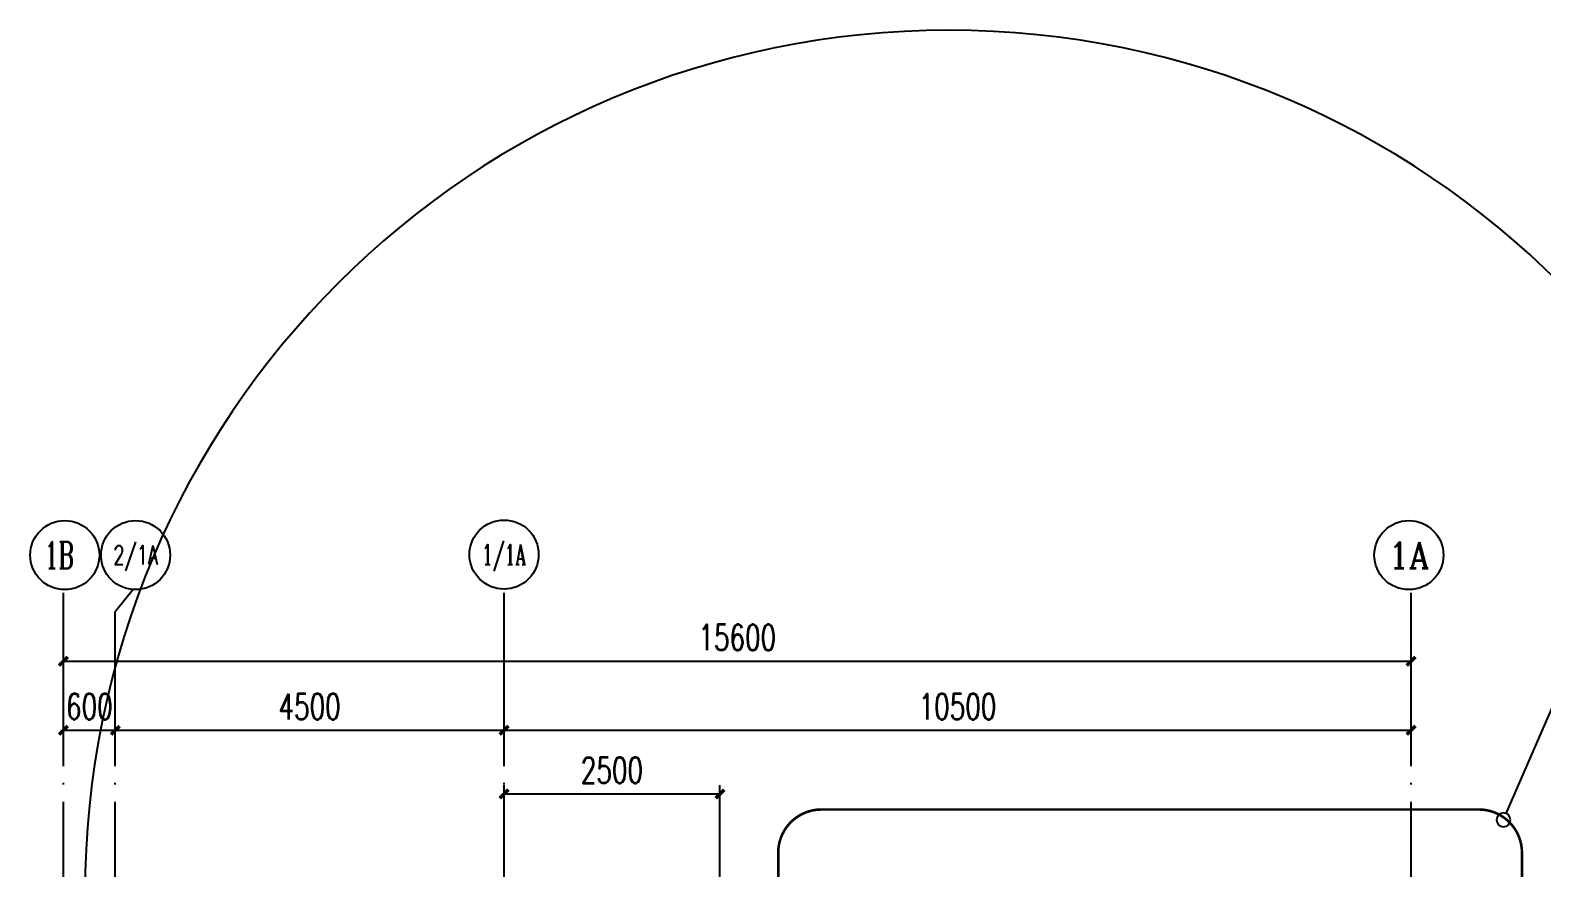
# Model space of a CAD drawing. Extents: x -1313754 to 847533, y 489853 to 941203.
# Drawn here: x -174839 to -157341, y 862225 to 871925 of the extents above; entities that cross this region are included whole.
import ezdxf
from ezdxf.enums import TextEntityAlignment as Align

# ---------------------------------------------------------------- set-up
doc = ezdxf.new("R2010")
doc.units = 0
doc.header["$LTSCALE"] = 1000
doc.header["$MEASUREMENT"] = 0
doc.linetypes.add('DASH', pattern=[0.35, 0.25, -0.1])
doc.linetypes.add('DOTE', pattern=[2.42, 2, -0.2, 0.02, -0.2])
doc.layers.get('Defpoints').update_dxf_attribs({"color": 210})
for name, color, linetype in [('A-AXIS-D', 1, 'Continuous'), ('A-AXIS-DOTE', 14, 'DOTE'), ('A-AXIS-DP', 126, 'Continuous'), ('A-AXIS-SYMB', 3, 'Continuous'), ('A-LIN-V', 9, 'Continuous'), ('AS-WALL', 40, 'Continuous'), ('DIM_ELEV', 3, 'Continuous'), ('PUB_TEXT', 7, 'Continuous'), ('SB_ZF消火栓', 10, 'Continuous')]:
    doc.layers.add(name, color=color, linetype=linetype)
doc.styles.add('_TCH_AXIS', font='COMPLEX', dxfattribs={"bigfont": 'GBCBIG'})
doc.styles.add('_TCH_DIM_T3', font='SIMPLEX', dxfattribs={"width": 0.705882, "bigfont": 'GBCBIG'})
doc.dimstyles.new('_TCH_ARCH&&100', dxfattribs={"dimtxt": 297.5, "dimasz": 100, "dimexe": 100, "dimexo": 100, "dimgap": 126.25, "dimtad": 1, "dimdec": 0, "dimzin": 0, "dimdsep": 46, "dimtxsty": '_TCH_DIM_T3', "dimblk": 'ARCHTICK', "dimcen": 0.09, "dimclrt": 7, "dimazin": 2, "dimtfac": 1, "dimtdec": 0, "dimtix": 1, "dimtmove": 2, "dimatfit": 3, "dimfxl": 0, "dimtolj": 1, "dimtzin": 0, "dimarcsym": 0})

# ---------------------------------------------------------------- blocks, each defined once
blk = doc.blocks.new('_ArchTick')
at = {"color": 0, "linetype": 'ByBlock', "const_width": 0.4}
blk.add_lwpolyline([(-0.5, -0.5), (0.5, 0.5)], dxfattribs=at)
blk = doc.blocks.new('*D1356')
at = {"layer": 'A-AXIS-D', "color": 0, "lineweight": -2}
for p, q in [((46282, 58583), (46282, 59097)), ((46282, 58997), (46882, 58997)), ((46882, 58583), (46882, 59097))]:
    blk.add_line(p, q, dxfattribs=at)
at = {"layer": 'Defpoints', "color": 0}
for p in [(46882, 58997), (46282, 58483), (46882, 58483)]:
    blk.add_point(p, dxfattribs=at)
at = {"layer": 'A-AXIS-D', "color": 0, "lineweight": -2, "xscale": 100, "yscale": 100, "zscale": 100, "rotation": 180}
blk.add_blockref('_ArchTick', (46282, 58997), dxfattribs=at)
at = {"layer": 'A-AXIS-D', "color": 0, "lineweight": -2, "xscale": 100, "yscale": 100, "zscale": 100}
blk.add_blockref('_ArchTick', (46882, 58997), dxfattribs=at)
at = {"layer": 'A-AXIS-D', "color": 7, "insert": (46582, 59272), "char_height": 297.5, "attachment_point": 5, "style": '_TCH_DIM_T3'}
blk.add_mtext('\\A1;600', dxfattribs=at)
blk = doc.blocks.new('*D1357')
at = {"layer": 'A-AXIS-D', "color": 0, "lineweight": -2}
for p, q in [((46882, 58583), (46882, 59097)), ((46882, 58997), (51382, 58997)), ((51382, 58583), (51382, 59097))]:
    blk.add_line(p, q, dxfattribs=at)
at = {"layer": 'Defpoints', "color": 0}
for p in [(51382, 58997), (46882, 58483), (51382, 58483)]:
    blk.add_point(p, dxfattribs=at)
at = {"layer": 'A-AXIS-D', "color": 0, "lineweight": -2, "xscale": 100, "yscale": 100, "zscale": 100, "rotation": 180}
blk.add_blockref('_ArchTick', (46882, 58997), dxfattribs=at)
at = {"layer": 'A-AXIS-D', "color": 0, "lineweight": -2, "xscale": 100, "yscale": 100, "zscale": 100}
blk.add_blockref('_ArchTick', (51382, 58997), dxfattribs=at)
at = {"layer": 'A-AXIS-D', "color": 7, "insert": (49132, 59272), "char_height": 297.5, "attachment_point": 5, "style": '_TCH_DIM_T3'}
blk.add_mtext('\\A1;4500', dxfattribs=at)
blk = doc.blocks.new('*D1358')
at = {"layer": 'A-AXIS-D', "color": 0, "lineweight": -2}
for p, q in [((51382, 58583), (51382, 59097)), ((51382, 58997), (61882, 58997)), ((61882, 58583), (61882, 59097))]:
    blk.add_line(p, q, dxfattribs=at)
at = {"layer": 'Defpoints', "color": 0}
for p in [(61882, 58997), (51382, 58483), (61882, 58483)]:
    blk.add_point(p, dxfattribs=at)
at = {"layer": 'A-AXIS-D', "color": 0, "lineweight": -2, "xscale": 100, "yscale": 100, "zscale": 100, "rotation": 180}
blk.add_blockref('_ArchTick', (51382, 58997), dxfattribs=at)
at = {"layer": 'A-AXIS-D', "color": 0, "lineweight": -2, "xscale": 100, "yscale": 100, "zscale": 100}
blk.add_blockref('_ArchTick', (61882, 58997), dxfattribs=at)
at = {"layer": 'A-AXIS-D', "color": 7, "insert": (56632, 59272), "char_height": 297.5, "attachment_point": 5, "style": '_TCH_DIM_T3'}
blk.add_mtext('\\A1;10500', dxfattribs=at)
blk = doc.blocks.new('*D1364')
at = {"layer": 'A-AXIS-D', "color": 0, "lineweight": -2}
for p, q in [((46282, 59383), (46282, 59897)), ((61882, 59383), (61882, 59897)), ((46282, 59797), (61882, 59797))]:
    blk.add_line(p, q, dxfattribs=at)
at = {"layer": 'Defpoints', "color": 0}
for p in [(61882, 59797), (46282, 59283), (61882, 59283)]:
    blk.add_point(p, dxfattribs=at)
at = {"layer": 'A-AXIS-D', "color": 0, "lineweight": -2, "xscale": 100, "yscale": 100, "zscale": 100, "rotation": 180}
blk.add_blockref('_ArchTick', (46282, 59797), dxfattribs=at)
at = {"layer": 'A-AXIS-D', "color": 0, "lineweight": -2, "xscale": 100, "yscale": 100, "zscale": 100}
blk.add_blockref('_ArchTick', (61882, 59797), dxfattribs=at)
at = {"layer": 'A-AXIS-D', "color": 7, "insert": (54082, 60072), "char_height": 297.5, "attachment_point": 5, "style": '_TCH_DIM_T3'}
blk.add_mtext('\\A1;15600', dxfattribs=at)
blk = doc.blocks.new('*D1514')
at = {"layer": 'A-AXIS-D', "color": 0, "lineweight": -2}
for p, q in [((51382, 57760), (51382, 58360)), ((53882, 57760), (53882, 58360)), ((51382, 58260), (53882, 58260))]:
    blk.add_line(p, q, dxfattribs=at)
at = {"layer": 'Defpoints', "color": 0}
for p in [(53882, 58260), (51382, 57660), (53882, 57660)]:
    blk.add_point(p, dxfattribs=at)
at = {"layer": 'A-AXIS-D', "color": 0, "lineweight": -2, "xscale": 100, "yscale": 100, "zscale": 100, "rotation": 180}
blk.add_blockref('_ArchTick', (51382, 58260), dxfattribs=at)
at = {"layer": 'A-AXIS-D', "color": 0, "lineweight": -2, "xscale": 100, "yscale": 100, "zscale": 100}
blk.add_blockref('_ArchTick', (53882, 58260), dxfattribs=at)
at = {"layer": 'A-AXIS-D', "color": 7, "insert": (52632, 58535), "char_height": 297.5, "attachment_point": 5, "style": '_TCH_DIM_T3'}
blk.add_mtext('\\A1;2500', dxfattribs=at)
blk = doc.blocks.new('3132')
at = {"layer": 'A-AXIS-SYMB'}
blk.add_line((-157752, 862854), (-156985, 864616), dxfattribs=at)
blk.add_lwpolyline([(-157704, 862780, 1), (-157865, 862780, 1)], format="xyb", close=True, dxfattribs=at)
at = {"layer": 'DIM_ELEV', "linetype": 'DASH', "const_width": 30}
blk.add_lwpolyline([(-165680, 862900), (-158070, 862900, -0.414214), (-157570, 862400), (-157570, 858070, -0.414214), (-158070, 857570), (-165680, 857570, -0.414214), (-166180, 858070), (-166180, 862400, -0.414214)], format="xyb", close=True, dxfattribs=at)
blk = doc.blocks.new('A$C5D961328')
at = {"layer": 'SB_ZF消火栓'}
blk.add_hatch(color=256, dxfattribs=at).paths.add_polyline_path([(0, 40), (700, 40), (700, 240)])
at = {"layer": 'A-LIN-V', "ltscale": 500}
blk.add_circle((350, 40), 10001, dxfattribs=at)
at = {"layer": 'SB_ZF消火栓'}
for p, q in [((700, 240), (0, 240)), ((0, 240), (0, 40)), ((700, 240), (0, 40)), ((700, 240), (700, 40)), ((0, 40), (700, 40))]:
    blk.add_line(p, q, dxfattribs=at)
at = {"layer": 'SB_ZF消火栓', "color": 1}
blk.add_circle((140, 140), 32.5, dxfattribs=at)
blk = doc.blocks.new('234243242332')
at = {"layer": 'SB_ZF消火栓', "xscale": -1, "rotation": 180}
blk.add_blockref('A$C5D961328', (-164554, 861963), dxfattribs=at)
blk = doc.blocks.new('dote')
at = {"layer": 'A-AXIS-D'}
for centre in [(46297.3, 61026.1), (47117.3, 61026.4), (51382.2, 61032.3), (61857.3, 61026.1)]:
    blk.add_circle(centre, 400, dxfattribs=at)
at = {"layer": 'A-AXIS-DOTE'}
for p, q in [((46282.2, 39230), (46282.2, 60626.4)), ((47087.6, 60626.4), (46882.2, 60370)), ((51382.2, 39230), (51382.2, 60626.4)), ((61882.2, 39230), (61882.2, 60626.4)), ((46882.2, 39230), (46882.2, 60370)), ((53882.2, 47390), (53882.2, 58090))]:
    blk.add_line(p, q, dxfattribs=at)
at = {"layer": 'PUB_TEXT', "style": '_TCH_AXIS'}
for s, height, p, p2 in [('1B ', 307.25, (46063.2, 60872.5), (46531.4, 60872.5)), ('1A', 300.65, (61621.1, 60875.8), (62093.5, 60875.8))]:
    blk.add_text(s, height=height, dxfattribs=at).set_placement(p, p2, align=Align.FIT)
at = {"layer": 'PUB_TEXT', "style": '_TCH_AXIS', "width": 0.65625}
for s, height, p, p2 in [('2/1A', 219.77, (46859.8, 60916.5), (47374.8, 60916.5)), ('1/1A', 232.83, (51127.5, 60915.9), (51636.9, 60915.9))]:
    blk.add_text(s, height=height, dxfattribs=at).set_placement(p, p2, align=Align.FIT)
at = {"layer": 'A-AXIS-D'}
for base, p1, p2, angle, picture, middle in [((61882.2, 59796.7), (46282.2, 59283.1), (61882.2, 59283.1), 0, '*D1364', (54082.2, 60071.7)), ((46882.2, 58996.7), (46282.2, 58483.1), (46882.2, 58483.1), 0, '*D1356', (46582.2, 59271.7)), ((51382.2, 58996.7), (46882.2, 58483.1), (51382.2, 58483.1), 0, '*D1357', (49132.2, 59271.7)), ((61882.2, 58996.7), (51382.2, 58483.1), (61882.2, 58483.1), 0, '*D1358', (56632.2, 59271.7)), ((53882.2, 58260), (51382.2, 57660), (53882.2, 57660), 360, '*D1514', (52632.2, 58535))]:
    dim = blk.add_linear_dim(base=base, p1=p1, p2=p2, angle=angle, dimstyle='_TCH_ARCH&&100', override={"dimgap": 0}, dxfattribs=at)
    dim.commit()
    dim.dimension.update_dxf_attribs({"geometry": picture, "text_midpoint": middle, "dimtype": 161})

msp = doc.modelspace()

# ---------------------------------------------------------------- block references
at = {"layer": 'A-AXIS-DP'}
msp.add_blockref('3132', (0, 0), dxfattribs=at)
at = {"layer": 'AS-WALL'}
msp.add_blockref('dote', (-220736.4, 804820), dxfattribs=at)
at = {"layer": 'SB_ZF消火栓', "linetype": 'Continuous'}
msp.add_blockref('234243242332', (0, 0), dxfattribs=at)

doc.saveas('drawing.dxf')
